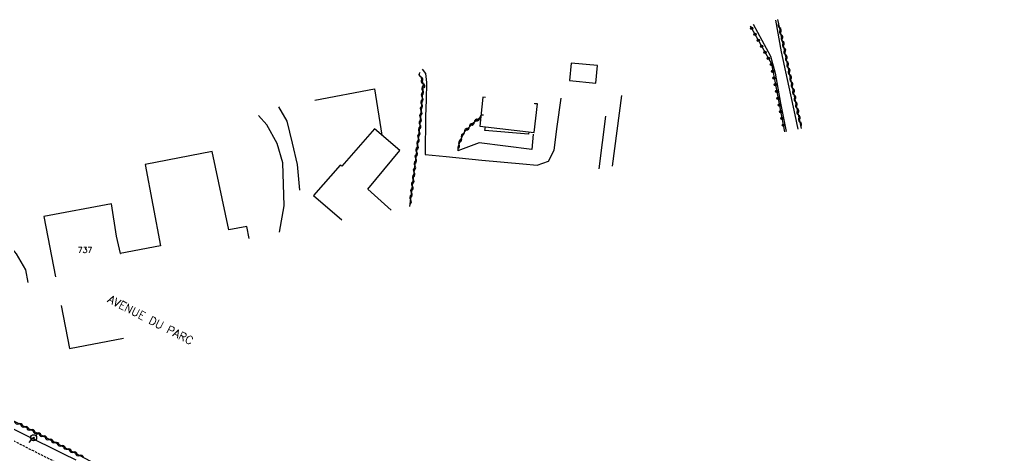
# Model space of a CAD drawing. Header units: millimetres. Extents: x 159000 to 160001, y 158000 to 159001.
# Drawn here: x 159453.4 to 159667, y 158450.6 to 158545.8 of the extents above; entities that cross this region are included whole.
import ezdxf
from ezdxf.enums import TextEntityAlignment as Align

# ---------------------------------------------------------------- set-up
doc = ezdxf.new("R2010")
doc.units = ezdxf.units.MM
doc.linetypes.add('DASHED', pattern=[0.75, 0.5, -0.25])
doc.layers.get('0').update_dxf_attribs({"linetype": 'CONTINUOUS'})
for name, color, linetype in [('W0001', 6, 'DASHED'), ('W0008', 7, 'CONTINUOUS'), ('W0017', 7, 'CONTINUOUS'), ('W0101', 7, 'CONTINUOUS'), ('W0104', 1, 'CONTINUOUS'), ('W0300', 7, 'CONTINUOUS'), ('W0303', 7, 'CONTINUOUS'), ('W0310', 3, 'CONTINUOUS'), ('W0323', 7, 'CONTINUOUS'), ('W0473', 7, 'CONTINUOUS'), ('W0989', 7, 'CONTINUOUS'), ('W0991', 7, 'CONTINUOUS')]:
    doc.layers.add(name, color=color, linetype=linetype)
doc.styles.get("Standard").update_dxf_attribs({"font": 'romans.shx', "width": 0.85})

# ---------------------------------------------------------------- blocks, each defined once
blk = doc.blocks.new('T473')
for p, q in [((-0.166667, 0.166667), (0.166667, -0.166667)), ((-0.166667, -0.166667), (0.166667, 0.166667)), ((0.500001, 0.500001), (1.000002, 1.000002)), ((-1.000002, -1.000002), (-0.500001, -0.500001))]:
    blk.add_line(p, q)
blk.add_ellipse((0, 0), major_axis=(0.471405, 0.471405), ratio=1, start_param=5.4977871438, end_param=11.780972451)
blk = doc.blocks.new('t323o')
at = {"color": 0, "linetype": 'Continuous'}
for radius in [0.25, 0.15]:
    blk.add_circle((0, 0), radius, dxfattribs=at)
blk = doc.blocks.new('t310o')
at = {"color": 0, "linetype": 'Continuous'}
for centre, start, end in [((-0.5, 0.38), 216.8699, 323.1304), ((0.5, -0.37), 36.8699, 143.1303)]:
    blk.add_arc(centre, 0.625, start, end, dxfattribs=at)

msp = doc.modelspace()

# ---------------------------------------------------------------- linework, layer by layer
at = {"layer": 'W0001'}
msp.add_lwpolyline([(159671.68, 158310.62), (159659.84, 158319.03), (159641.72, 158332.19), (159619.67, 158348.07), (159600.2, 158361.84), (159577.97, 158376.89), (159562.61, 158388.09), (159546.12, 158399.76), (159531.24, 158410.53), (159520.71, 158417.31), (159511.03, 158422.65), (159488.91, 158434.69), (159467.27, 158446.12), (159449.02, 158455.33), (159427.79, 158466.45), (159413.51, 158473.64), (159400.57, 158480.47), (159376.23, 158492.15)], dxfattribs=at)
at = {"layer": 'W0008'}
msp.add_lwpolyline([(159465.75, 158449.56), (159462.95, 158450.94), (159460.15, 158452.33), (159457.35, 158453.71), (159454.55, 158455.1), (159451.76, 158456.5)], dxfattribs=at)
at = {"layer": 'W0017'}
for points in [[(159613.82, 158544.78), (159617.57, 158537.83), (159618.61, 158534.08), (159619.76, 158527.51), (159620.97, 158521.33)], [(159623.6, 158521.85), (159622.97, 158525.02), (159620.01, 158538.79), (159618.75, 158545.67)], [(159541.41, 158534.99), (159542.16, 158534.05), (159542.38, 158532.06), (159542.32, 158528.27), (159542.12, 158524.64), (159542.11, 158516.35), (159546.63, 158515.88), (159554.43, 158515.09), (159563.4, 158514.28), (159566.56, 158513.98), (159569.07, 158514.89), (159570.26, 158517.28), (159570.91, 158522.48), (159571.84, 158528.64)], [(159517.96, 158528.19), (159531.01, 158530.7), (159532.59, 158520.57)], [(159509.99, 158526.78), (159511.83, 158523.65), (159512.98, 158518.8), (159514.11, 158514.18), (159514.58, 158508.54)], [(159565.69, 158520.77), (159565.38, 158517.43), (159553.85, 158518.9), (159549.21, 158517.11)], [(159416.3, 158482.67), (159412.01, 158485.27), (159409.14, 158487.42), (159407.43, 158488.62), (159406.77, 158490.59), (159406.95, 158493.23), (159408.45, 158495.89), (159410.36, 158497.62), (159414.92, 158500.51), (159418.83, 158502.58), (159423.98, 158504.06), (159429.94, 158503.89), (159436.53, 158503), (159439.87, 158502.37), (159445.23, 158500.58), (159449.39, 158498.56), (159452.68, 158494.65), (159454.71, 158491.14), (159455.18, 158488.41)]]:
    msp.add_lwpolyline(points, dxfattribs=at)
at = {"layer": 'W0101'}
for points in [[(159555.24, 158528.76), (159554.66, 158528.85), (159554.06, 158522.5), (159565.89, 158521.16), (159566.67, 158527.4)], [(159566.67, 158527.4), (159566.02, 158527.4), (159566.03, 158527.54)], [(159503.56, 158498.02), (159503.05, 158500.58), (159499.16, 158499.9), (159495.53, 158516.99), (159480.85, 158514.16), (159484.21, 158496.39), (159475.42, 158494.75), (159475.43, 158494.75), (159474.61, 158498.52), (159473.46, 158505.59)], [(159473.46, 158505.59), (159458.7, 158502.82), (159461.26, 158489.62)], [(159462.48, 158483.33), (159464.29, 158473.97), (159476.13, 158476.25)]]:
    msp.add_lwpolyline(points, dxfattribs=at)
at = {"layer": 'W0104'}
msp.add_lwpolyline([(159579.74, 158535.74), (159574.01, 158536.31), (159573.63, 158532.49), (159579.36, 158531.92)], close=True, dxfattribs=at)
for points in [[(159530.96, 158521.97), (159523.82, 158513.78), (159523.46, 158514.02), (159517.69, 158507.39), (159523.82, 158502.04)], [(159534.64, 158504.19), (159529.57, 158508.78), (159536.52, 158517.19), (159530.96, 158521.97)], [(159564.72, 158521.29), (159564.64, 158520.76), (159555.13, 158521.61), (159555.25, 158522.36)]]:
    msp.add_lwpolyline(points, dxfattribs=at)
at = {"layer": 'W0300'}
for points in [[(159510.26, 158499.35), (159511.25, 158505.15), (159510.95, 158514.52), (159509.74, 158518.72), (159507.44, 158522.78), (159505.65, 158524.87)], [(159581.53, 158524.67), (159580.03, 158513.2)]]:
    msp.add_lwpolyline(points, dxfattribs=at)
at = {"layer": 'W0303'}
msp.add_lwpolyline([(159585.03, 158529.2), (159582.94, 158513.78)], dxfattribs=at)
at = {"layer": 'W0310'}
for points in [[(159624.35, 158522), (159619.21, 158545.8)], [(159540.61, 158533.81), (159541.14, 158533.33), (159541.61, 158531.72), (159541.35, 158527.88), (159540.87, 158522.05), (159538.68, 158504.99)], [(159554.25, 158524.52), (159552.55, 158523.18), (159550.58, 158521.23), (159549.76, 158519.41), (159549.24, 158517.83), (159549.21, 158517.11)], [(159503.67, 158430.54), (159493.69, 158436.13), (159472.67, 158447.36), (159458, 158455.11), (159446.79, 158460.79), (159430.01, 158469.15), (159411.09, 158478.48), (159396.82, 158485.65)]]:
    msp.add_lwpolyline(points, dxfattribs=at)
at = {"layer": 'W0323'}
msp.add_lwpolyline([(159613.13, 158544.46), (159617.77, 158536.11), (159620.63, 158521.27)], dxfattribs=at)

# ---------------------------------------------------------------- block references
at = {"layer": 'W0310'}
for p, rotation in [((159619.6, 158544), 102.1674286656176), ((159619.92, 158542.53), 102.1674286656176), ((159620.24, 158541.06), 102.1674286656176), ((159620.55, 158539.6), 102.1674286656176), ((159620.87, 158538.13), 102.1674286656176), ((159621.18, 158536.67), 102.1674286656176), ((159621.5, 158535.2), 102.1674286656176), ((159541.16, 158533.26), 286.3568822241447), ((159621.82, 158533.73), 102.1674286656176), ((159541.58, 158531.82), 286.3568822241447), ((159541.52, 158530.33), 266.0927484842736), ((159622.13, 158532.27), 102.1674286656176), ((159622.45, 158530.8), 102.1674286656176), ((159541.41, 158528.83), 266.0927484842736), ((159622.76, 158529.33), 102.1674286656176), ((159541.3, 158527.34), 265.2859495472209), ((159623.08, 158527.87), 102.1674286656176), ((159623.4, 158526.4), 102.1674286656176), ((159541.06, 158524.35), 265.2859495472209), ((159541.18, 158525.84), 265.2859495472209), ((159554.01, 158524.32), 218.0696615476975), ((159623.71, 158524.94), 102.1674286656176), ((159540.93, 158522.85), 265.2859495472209), ((159551.73, 158522.37), 224.7801400681756), ((159552.82, 158523.4), 218.0696615476975), ((159624.03, 158523.47), 102.1674286656176), ((159540.59, 158519.87), 262.7049578768384), ((159540.78, 158521.36), 262.7049578768384), ((159550.02, 158519.97), 245.7240259228637), ((159550.67, 158521.32), 224.7801400681756), ((159540.4, 158518.39), 262.7049578768384), ((159549.49, 158518.57), 251.7945390531677), ((159540.02, 158515.41), 262.7049578768384), ((159540.21, 158516.9), 262.7049578768384), ((159539.83, 158513.92), 262.7049578768384), ((159539.45, 158510.95), 262.7049578768384), ((159539.64, 158512.43), 262.7049578768384), ((159539.26, 158509.46), 262.7049578768384), ((159539.07, 158507.97), 262.7049578768384), ((159538.88, 158506.48), 262.7049578768384), ((159453.2, 158457.54), 153.1269318989734), ((159454.53, 158456.87), 153.1269318989734), ((159455.87, 158456.19), 153.1269318989734), ((159457.21, 158455.51), 153.1269318989734), ((159458.54, 158454.82), 152.1515576294918), ((159459.87, 158454.12), 152.1515576294918), ((159461.2, 158453.42), 152.1515576294918), ((159462.52, 158452.72), 152.1515576294918), ((159463.85, 158452.02), 152.1515576294918), ((159465.17, 158451.32), 152.1515576294918), ((159466.5, 158450.62), 152.1515576294918)]:
    msp.add_blockref('t310o', p, dxfattribs=dict(at, rotation=rotation))
at = {"layer": 'W0323'}
for p, rotation in [((159613.45, 158543.87), 299.0743945821939), ((159614.18, 158542.56), 299.0743945821939), ((159614.91, 158541.25), 299.0743945821939), ((159615.64, 158539.94), 299.0743945821939), ((159616.37, 158538.63), 299.0743945821939), ((159617.1, 158537.32), 299.0743945821939), ((159617.79, 158535.99), 280.9086073772258), ((159618.08, 158534.52), 280.9086073772258), ((159618.36, 158533.05), 280.9086073772258), ((159618.65, 158531.58), 280.9086073772258), ((159618.93, 158530.1), 280.9086073772258), ((159619.21, 158528.63), 280.9086073772258), ((159619.5, 158527.16), 280.9086073772258), ((159619.78, 158525.68), 280.9086073772258), ((159620.07, 158524.21), 280.9086073772258), ((159620.35, 158522.74), 280.9086073772258)]:
    msp.add_blockref('t323o', p, dxfattribs=dict(at, rotation=rotation))
at = {"layer": 'W0473'}
msp.add_blockref('T473', (159456.46, 158454.47), dxfattribs=at)

# ---------------------------------------------------------------- texts
at = {"layer": 'W0989'}
msp.add_text('AVENUE DU PARC', height=1.75, rotation=332.6625, dxfattribs=at).set_placement((159472.5, 158484.17))
at = {"layer": 'W0991'}
msp.add_text('737', height=1.25, dxfattribs=at).set_placement((159467.7, 158495.48), align=Align.MIDDLE_CENTER)

doc.saveas('drawing.dxf')
